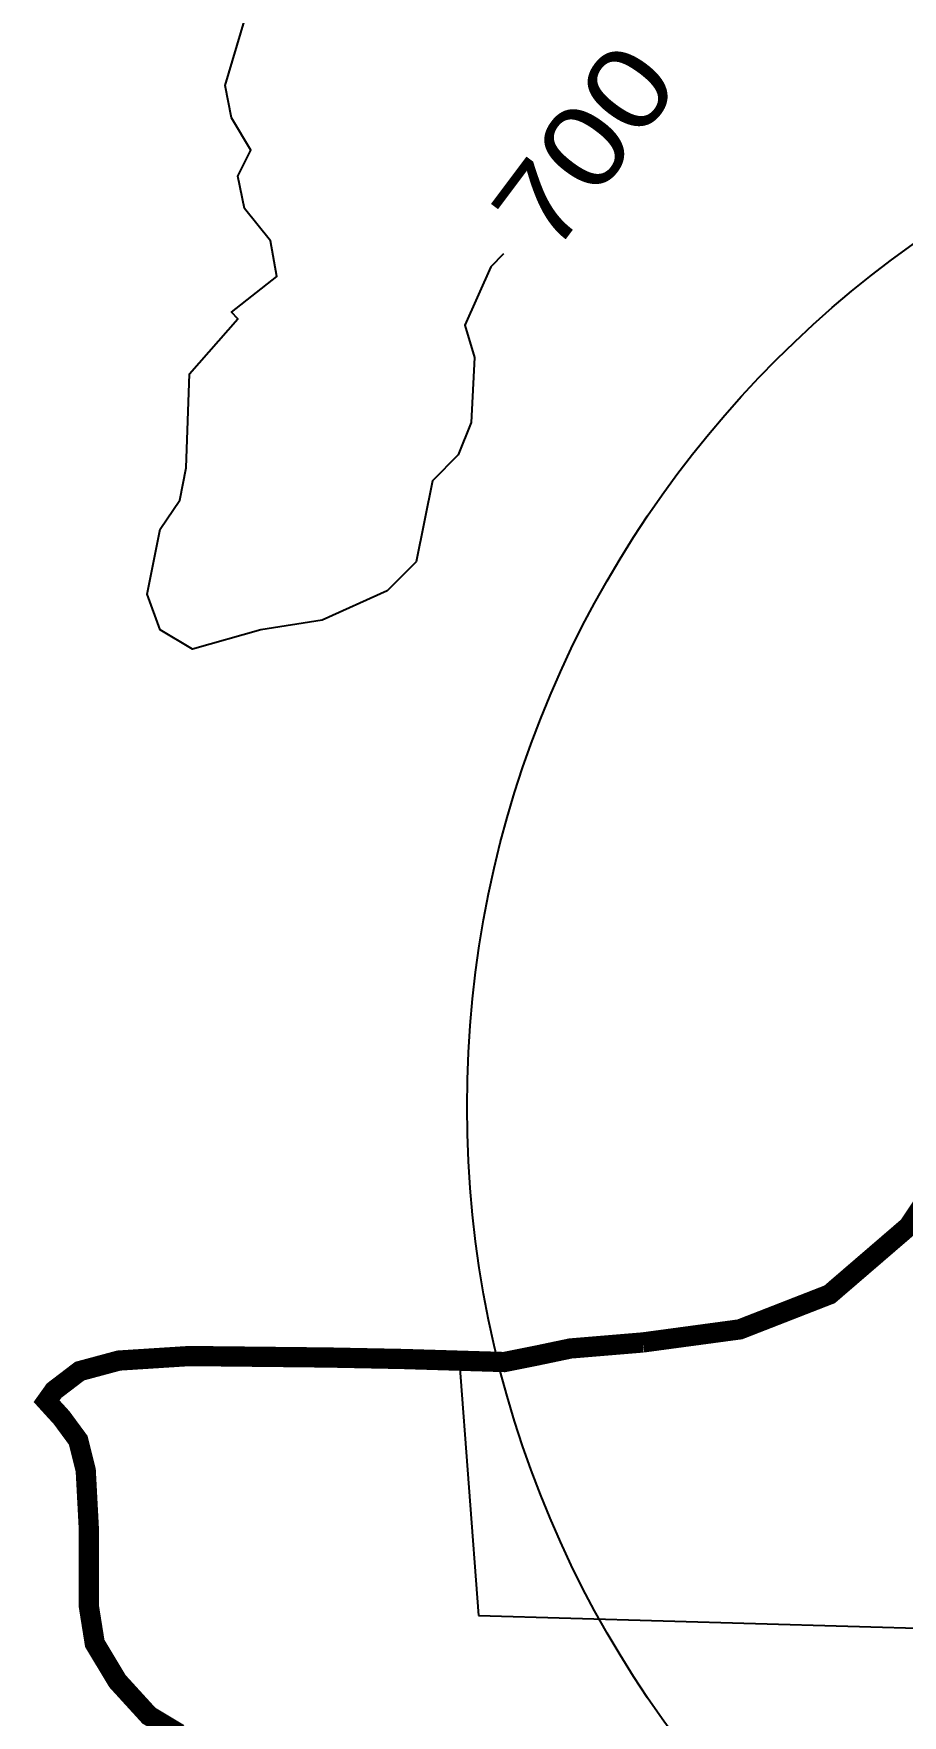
# Model space of a CAD drawing. Header units: inches. Extents: x -43639 to 75791, y -33466 to 47612.
# Drawn here: x -6587 to 6285, y -1515 to 23397 of the extents above; entities that cross this region are included whole.
import ezdxf

# ---------------------------------------------------------------- set-up
doc = ezdxf.new("R2010")
doc.units = ezdxf.units.IN
doc.header["$LTSCALE"] = 8
doc.header["$MEASUREMENT"] = 0
doc.layers.get('0').update_dxf_attribs({"linetype": 'CONTINUOUS'})
for name, color, linetype in [('A-Elev', 7, 'CONTINUOUS'), ('TOPO100', 14, 'CONTINUOUS'), ('TOPOCREEK', 5, 'CONTINUOUS')]:
    doc.layers.add(name, color=color, linetype=linetype)
doc.styles.get("Standard").update_dxf_attribs({"font": 'txt', "height": 0.2})

# ---------------------------------------------------------------- blocks, each defined once
blk = doc.blocks.new('901')
at = {"layer": 'TOPO100', "linetype": 'Continuous'}
blk.add_lwpolyline([(377, 20135), (185, 19943), (-199, 19079), (-55, 18599), (-103, 17639), (-295, 17159), (-679, 16775), (-919, 15575), (-1351, 15143), (-2311, 14711), (-3223, 14567), (-4231, 14279), (-4711, 14567), (-4903, 15095), (-4711, 16055), (-4423, 16487), (-4327, 16967), (-4279, 18359), (-3559, 19175), (-3655, 19271), (-2983, 19799), (-3079, 20327), (-3463, 20807), (-3559, 21287), (-3367, 21671), (-3655, 22151), (-3751, 22631), (-3463, 23591)], dxfattribs=at)

msp = doc.modelspace()

# ---------------------------------------------------------------- linework, layer by layer
for p, q in [((-283, 3758), (3, -38)), ((3, -38), (30335, -905))]:
    msp.add_line(p, q)
at = {"layer": 'A-Elev'}
msp.add_circle((15493, 7499, 24023), 15658, dxfattribs=at)
at = {"layer": 'TOPO100', "linetype": 'Continuous'}
msp.add_lwpolyline([(377, 20135), (185, 19943), (-199, 19079), (-55, 18599), (-103, 17639), (-295, 17159), (-679, 16775), (-919, 15575), (-1351, 15143), (-2311, 14711), (-3223, 14567), (-4231, 14279), (-4711, 14567), (-4903, 15095), (-4711, 16055), (-4423, 16487), (-4327, 16967), (-4279, 18359), (-3559, 19175), (-3655, 19271), (-2983, 19799), (-3079, 20327), (-3463, 20807), (-3559, 21287), (-3367, 21671), (-3655, 22151), (-3751, 22631), (-3463, 23591)], dxfattribs=at)
at = {"layer": 'TOPOCREEK', "const_width": 300}
for points in [[(2439, 4009), (3877, 4203), (5208, 4722), (6377, 5728), (7286, 7091), (7935, 8162), (8779, 8810), (9721, 9070), (10857, 9200), (11896, 9492), (12968, 9784), (14039, 9914), (14721, 10400), (14851, 10952)], [(-4432, -1787), (-4878, -1520), (-5346, -1007), (-5681, -449), (-5770, 108), (-5770, 1267), (-5815, 2114), (-5926, 2560), (-6172, 2894), (-6395, 3139), (-6283, 3296), (-5904, 3585), (-5324, 3741), (-4276, 3808), (-2223, 3786), (-1108, 3764), (387, 3719), (833, 3808), (1368, 3920), (2439, 4009)]]:
    msp.add_lwpolyline(points, dxfattribs=at)
at = {"layer": 'TOPOCREEK'}
msp.add_lwpolyline([(-281, 3739), (387, 3719), (833, 3808), (1368, 3920), (2439, 4009)], dxfattribs=at)

# ---------------------------------------------------------------- block references
msp.add_blockref('901', (0, 0), dxfattribs=at)

# ---------------------------------------------------------------- texts
at = {"layer": 'TOPO100', "width": 1.2}
msp.add_text('700', height=1200, rotation=53.1301, dxfattribs=at).set_placement((1091, 20076))

doc.saveas('drawing.dxf')
